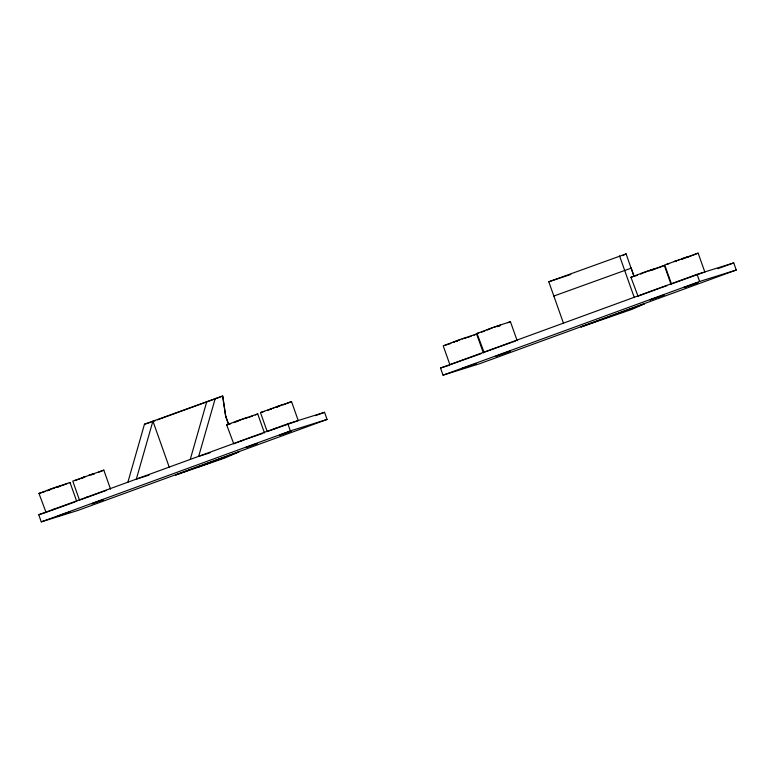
<?xml version="1.0" encoding="UTF-8"?>
<svg xmlns="http://www.w3.org/2000/svg" width="775" height="775" viewBox="0 0 775 775"><rect width="100%" height="100%" fill="white"/><g stroke="black" fill="none" stroke-linecap="round" stroke-linejoin="round"><path stroke-width="1.16" d="M563.541 323.427L548.797 281.771L626.113 253.88L622.8 255.595M228.586 424.167L225.699 416.407L222.696 396.035L144.479 424.206L127.894 482.186L38.75 514.736L41.278 521.866L77.975 510.405L327.069 419.449L324.551 412.31L287.845 423.77L127.894 482.186M634.008 276.123L631.17 268.15L553.844 296.04M190.263 459.41L206.838 401.421M215.285 398.34L198.681 456.33L210.151 452.755M46.054 512.43L38.973 493.442L51.169 488.812L70.021 482.486L76.764 501.502M106.504 490.352L79.496 500.127L72.763 481.101L103.811 470.144L110.544 489.17M69.314 482.815L70.021 482.486M103.811 470.144L98.764 472.159M233.769 443.881L226.688 424.894L238.884 420.273L257.736 413.937L264.478 432.963M236.549 421.387L239.01 420.66M45.715 512.459L75.039 501.948M257.736 413.937L255.304 414.964M260.478 412.562L291.526 401.605L298.259 420.622L267.21 431.578L260.478 412.562L262.202 412.116M291.526 401.605L287.351 403.291M449.955 364.831L443.213 345.815L460.689 339.285L476.644 334.015L483.377 353.042M466.734 337.551L465.203 337.948M484.113 352.46L477.003 333.473L494.479 326.943L510.425 321.683L517.167 340.7M476.644 334.015L474.019 335.12M486.913 329.937L488.444 329.549M510.425 321.683L507.809 322.787M638.038 296.253L630.928 277.266L644.054 272.287L664.359 265.467L671.092 284.493M703.022 272.626L671.45 283.95L664.717 264.934L698.139 253.134L704.872 272.151L704.107 272.519M664.359 265.467L658.924 267.646M698.139 253.134L692.705 255.304M637.67 296.292L659.438 288.252M49.493 489.664L48.563 490.062L50.113 489.606M59.51 486.254L60.44 485.867L58.89 486.322M93.291 473.922L94.23 473.525L91.489 474.377M247.884 417.454L246.227 418.093M281.664 405.112L280.007 405.761M500.514 325.219L498.528 325.984M653.654 269.322L654.768 268.857L649.799 270.456M687.435 256.99L688.558 256.515L681.758 258.763M234.137 443.581L245.617 439.289M450.721 364.473L481.517 353.516M484.501 352.131L511.694 342.356M67.59 483.513L61.651 485.731M237.208 421.125L247.496 417.493M271.996 408.406L270.058 409.181L270.727 409.006M464.738 338.326L465.94 337.871M487.707 329.617L492.183 327.97M676.614 260.623L674.298 261.543L676.158 261.001M50.491 489.287L53.223 488.289M85.55 476.48L82.344 477.72L83.894 477.264M57.234 487.107L58.512 486.642M91.024 474.775L92.293 474.3M249.366 417.183L252.689 415.962M283.146 404.85L286.479 403.62M467.625 337.512L471.21 336.185M656.231 268.634L658.023 267.976M690.021 256.302L691.813 255.634M151.881 421.891L155.262 420.66M157.509 419.837L222.696 396.035L225.699 416.407M440.51 368.028L697.074 274.34L733.722 262.899L736.25 270.029L479.686 363.717L443.038 375.158L440.51 368.028L449.674 365.17M315.522 415.613L324.551 412.31M717.863 268.692L733.722 262.899M41.278 521.866L290.373 430.91L327.069 419.449M443.038 375.158L699.602 281.48L736.25 270.029M678.144 260.051L679.898 259.422M649.169 270.979L650.923 270.339M686.049 257.746L689.12 256.632M652.259 270.078L655.34 268.964M497.308 326.662L500.388 325.548M273.265 407.931L274.728 407.408M91.624 474.775L94.482 473.738M57.834 487.107L60.692 486.07M647.968 271.095L640.518 273.885L642.368 273.343M681.758 259.276L685.023 258.114M460.253 339.644L452.958 342.414M275.726 407.301L277.276 406.759M276.307 407.311L279.339 406.226M246.624 438.931L262.754 433.399M494.043 327.312L500.049 325.267M276.268 406.856L279.203 405.838M88.553 475.404L90.084 474.862M54.773 487.737L57.708 486.719M52.7 488.725L54.231 488.182M570.778 274.447L548.797 281.771M462.084 339.004L463.779 338.423M456.088 341.407L457.773 340.826M267.627 410.324L271.298 409.064M233.837 422.666L236.598 421.716M80.832 478.553L83.584 477.603M47.043 490.895L49.803 489.945M660.426 287.912L666.732 285.772M637.515 275.241L630.928 277.266M481.362 332.194L484.695 331.07M447.572 344.536L450.914 343.412M79.912 478.873L74.487 480.665M45.095 491.553L38.973 493.442M666.577 264.459L669.077 263.645M453.598 342.23L454.663 341.882M445.073 345.34L446.739 344.798M280.395 405.441L281.809 404.996M262.977 411.874L264.527 411.37M229.187 424.206L230.737 423.702M512.808 341.978L515.307 341.174M144.479 424.206L150.825 422.22M149.013 475.143L136.332 479.095L152.917 421.116L169.357 467.528M86.335 497.356L87.875 496.882M52.545 509.698L54.085 509.214M38.75 514.736L46.355 512.362M274.05 428.817L275.59 428.333M240.26 441.149L241.8 440.675M478.863 332.998L477.003 333.473M228.422 424.458L226.688 424.894M697.074 274.34L699.602 281.48M626.113 253.88L631.131 268.353M619.554 255.934L634.299 297.59M287.845 423.77L290.373 430.91M631.17 268.15L633.873 276.181M225.738 416.194L228.441 424.225M58.096 516.082L69.702 512.023L58.096 516.082M91.886 503.75L103.492 499.681L91.886 503.75M245.811 447.543L257.416 443.474L245.811 447.543M279.601 435.201L291.206 431.142L279.601 435.201M462.394 368.435L476.315 363.552L462.394 368.435M496.174 356.093L510.105 351.22L496.174 356.093M650.109 299.886L664.03 295.013L650.109 299.886M683.889 287.544L697.82 282.672L683.889 287.544M224.944 457.221L198.206 466.986L224.944 457.221M238.874 451.903L224.75 458.044L175.528 475.036L238.874 451.903M644.296 303.858L632.284 309.225L581.008 326.963L644.296 303.858"/></g></svg>
